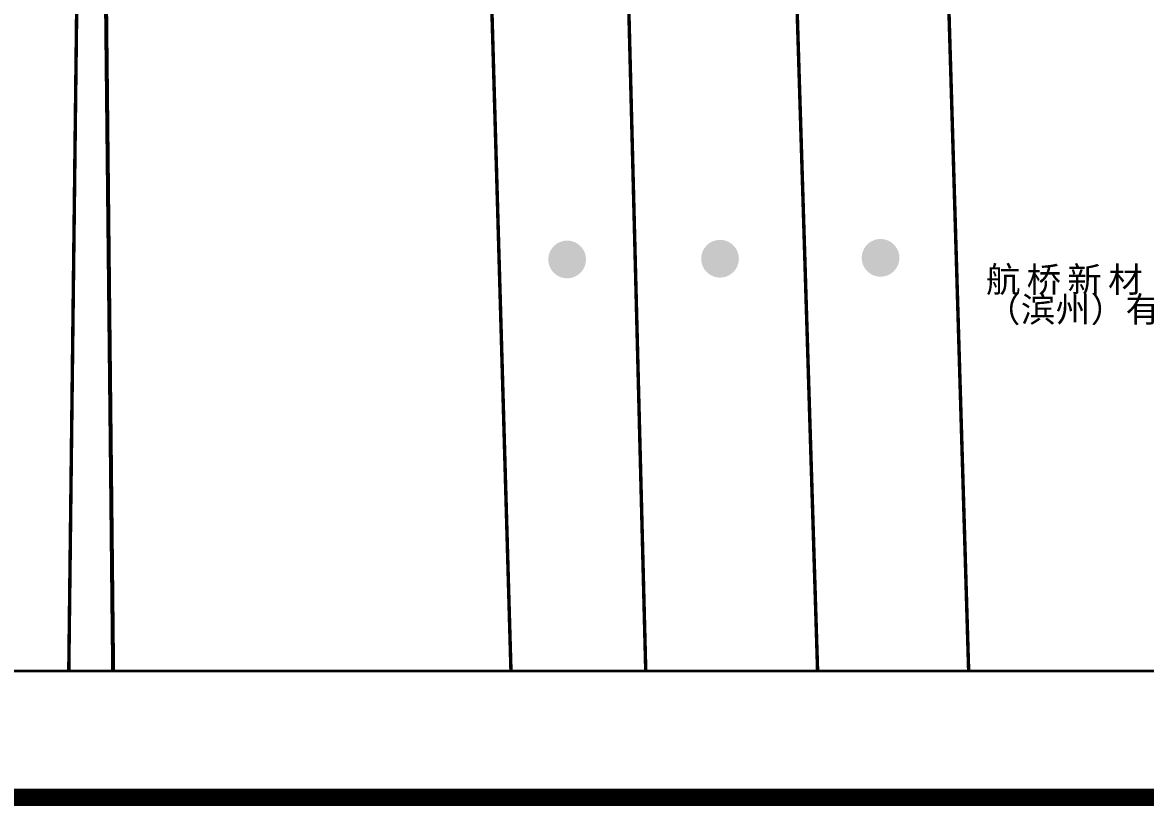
# Model space of a CAD drawing. Header units: millimetres. Extents: x 36 to 39581050, y -68 to 4134463.
# Drawn here: x 39580823.32 to 39580872.16, y 4134332.09 to 4134365.94 of the extents above; entities that cross this region are included whole.
import ezdxf
from ezdxf.enums import TextEntityAlignment as Align

# ---------------------------------------------------------------- set-up
doc = ezdxf.new("R2010")
doc.units = ezdxf.units.MM
for name, color, linetype, lineweight in [('勘测定界图_DLWK_图廓__国家2017地形图图廓__FRAME_MODEL', 7, 'CONTINUOUS', 0), ('勘测定界图_DLWK_图廓__国家2017地形图图廓__GRID_MODEL', 7, 'CONTINUOUS', 0), ('勘测定界图_DLWK_图廓__国家2017地形图图廓__勘测定界图_DLWK_外围村界标注面__LABEL', 7, 'CONTINUOUS', 0), ('勘测定界图_DLWK_图廓__国家2017地形图图廓__勘测定界图_DLWK_外围村界线', 7, 'CONTINUOUS', 0), ('勘测定界图_DLWK_图廓__国家2017地形图图廓__勘测定界图_DLWK_背景地类', 7, 'CONTINUOUS', 0), ('勘测定界图_DLWK_图廓__国家2017地形图图廓__勘测定界图_DLWK_背景现状地类线', 7, 'CONTINUOUS', 0)]:
    doc.layers.add(name, color=color, linetype=linetype, lineweight=lineweight)
doc.styles.add('楷体_GB2312', font='KaiTi-Regular.ttf')

msp = doc.modelspace()

# ---------------------------------------------------------------- hatches: boundary and pattern name
at = {"layer": '勘测定界图_DLWK_图廓__国家2017地形图图廓__勘测定界图_DLWK_背景地类'}
for points in [[(39580847.006, 4134354.808), (39580846.952, 4134354.81), (39580846.898, 4134354.815), (39580846.845, 4134354.824), (39580846.793, 4134354.836), (39580846.743, 4134354.852), (39580846.693, 4134354.87), (39580846.645, 4134354.892), (39580846.598, 4134354.917), (39580846.552, 4134354.945), (39580846.509, 4134354.977), (39580846.467, 4134355.011), (39580846.428, 4134355.048), (39580846.39, 4134355.088), (39580846.356, 4134355.129), (39580846.325, 4134355.173), (39580846.297, 4134355.218), (39580846.272, 4134355.265), (39580846.25, 4134355.314), (39580846.231, 4134355.363), (39580846.216, 4134355.414), (39580846.203, 4134355.466), (39580846.195, 4134355.519), (39580846.19, 4134355.573), (39580846.188, 4134355.627), (39580846.19, 4134355.681), (39580846.195, 4134355.735), (39580846.203, 4134355.788), (39580846.216, 4134355.84), (39580846.231, 4134355.891), (39580846.25, 4134355.94), (39580846.272, 4134355.989), (39580846.297, 4134356.036), (39580846.325, 4134356.081), (39580846.356, 4134356.124), (39580846.39, 4134356.166), (39580846.428, 4134356.206), (39580846.467, 4134356.243), (39580846.509, 4134356.277), (39580846.552, 4134356.309), (39580846.598, 4134356.337), (39580846.645, 4134356.362), (39580846.693, 4134356.384), (39580846.743, 4134356.402), (39580846.793, 4134356.418), (39580846.845, 4134356.43), (39580846.898, 4134356.439), (39580846.952, 4134356.444), (39580847.006, 4134356.446), (39580847.061, 4134356.444), (39580847.114, 4134356.439), (39580847.167, 4134356.43), (39580847.219, 4134356.418), (39580847.27, 4134356.402), (39580847.32, 4134356.384), (39580847.368, 4134356.362), (39580847.415, 4134356.337), (39580847.46, 4134356.309), (39580847.504, 4134356.277), (39580847.546, 4134356.243), (39580847.585, 4134356.206), (39580847.622, 4134356.166), (39580847.657, 4134356.124), (39580847.688, 4134356.081), (39580847.716, 4134356.036), (39580847.741, 4134355.989), (39580847.763, 4134355.94), (39580847.782, 4134355.891), (39580847.797, 4134355.84), (39580847.809, 4134355.788), (39580847.818, 4134355.735), (39580847.823, 4134355.681), (39580847.825, 4134355.627), (39580847.823, 4134355.573), (39580847.818, 4134355.519), (39580847.809, 4134355.466), (39580847.797, 4134355.414), (39580847.782, 4134355.363), (39580847.763, 4134355.313), (39580847.741, 4134355.265), (39580847.716, 4134355.218), (39580847.688, 4134355.173), (39580847.657, 4134355.129), (39580847.622, 4134355.088), (39580847.585, 4134355.048), (39580847.546, 4134355.011), (39580847.504, 4134354.977), (39580847.46, 4134354.945), (39580847.415, 4134354.917), (39580847.368, 4134354.892), (39580847.32, 4134354.87), (39580847.27, 4134354.851), (39580847.219, 4134354.836), (39580847.167, 4134354.824), (39580847.114, 4134354.815), (39580847.061, 4134354.81), (39580847.006, 4134354.808)], [(39580853.654, 4134354.84), (39580853.6, 4134354.842), (39580853.546, 4134354.847), (39580853.493, 4134354.856), (39580853.441, 4134354.868), (39580853.39, 4134354.883), (39580853.341, 4134354.902), (39580853.292, 4134354.924), (39580853.245, 4134354.949), (39580853.2, 4134354.977), (39580853.156, 4134355.008), (39580853.115, 4134355.043), (39580853.075, 4134355.08), (39580853.038, 4134355.119), (39580853.004, 4134355.161), (39580852.972, 4134355.205), (39580852.944, 4134355.25), (39580852.919, 4134355.297), (39580852.897, 4134355.345), (39580852.879, 4134355.395), (39580852.863, 4134355.446), (39580852.851, 4134355.498), (39580852.842, 4134355.551), (39580852.837, 4134355.604), (39580852.835, 4134355.659), (39580852.837, 4134355.713), (39580852.842, 4134355.767), (39580852.851, 4134355.82), (39580852.863, 4134355.872), (39580852.879, 4134355.922), (39580852.897, 4134355.972), (39580852.919, 4134356.02), (39580852.944, 4134356.067), (39580852.972, 4134356.113), (39580853.004, 4134356.156), (39580853.038, 4134356.198), (39580853.075, 4134356.237), (39580853.115, 4134356.275), (39580853.156, 4134356.309), (39580853.2, 4134356.34), (39580853.245, 4134356.368), (39580853.292, 4134356.393), (39580853.341, 4134356.415), (39580853.39, 4134356.434), (39580853.441, 4134356.449), (39580853.493, 4134356.462), (39580853.546, 4134356.47), (39580853.6, 4134356.475), (39580853.654, 4134356.477), (39580853.708, 4134356.475), (39580853.762, 4134356.47), (39580853.815, 4134356.462), (39580853.867, 4134356.449), (39580853.918, 4134356.434), (39580853.967, 4134356.415), (39580854.016, 4134356.393), (39580854.063, 4134356.368), (39580854.108, 4134356.34), (39580854.151, 4134356.309), (39580854.193, 4134356.275), (39580854.233, 4134356.237), (39580854.27, 4134356.198), (39580854.304, 4134356.156), (39580854.336, 4134356.113), (39580854.364, 4134356.067), (39580854.389, 4134356.02), (39580854.411, 4134355.972), (39580854.429, 4134355.922), (39580854.445, 4134355.871), (39580854.457, 4134355.82), (39580854.466, 4134355.767), (39580854.471, 4134355.713), (39580854.473, 4134355.659), (39580854.471, 4134355.604), (39580854.466, 4134355.55), (39580854.457, 4134355.498), (39580854.445, 4134355.446), (39580854.429, 4134355.395), (39580854.411, 4134355.345), (39580854.389, 4134355.297), (39580854.364, 4134355.25), (39580854.336, 4134355.205), (39580854.304, 4134355.161), (39580854.27, 4134355.119), (39580854.233, 4134355.08), (39580854.193, 4134355.042), (39580854.151, 4134355.008), (39580854.108, 4134354.977), (39580854.063, 4134354.949), (39580854.016, 4134354.924), (39580853.967, 4134354.902), (39580853.918, 4134354.883), (39580853.867, 4134354.868), (39580853.815, 4134354.856), (39580853.762, 4134354.847), (39580853.708, 4134354.842), (39580853.654, 4134354.84)], [(39580860.635, 4134354.878), (39580860.581, 4134354.88), (39580860.527, 4134354.886), (39580860.474, 4134354.894), (39580860.422, 4134354.906), (39580860.372, 4134354.922), (39580860.322, 4134354.94), (39580860.274, 4134354.962), (39580860.227, 4134354.987), (39580860.181, 4134355.016), (39580860.138, 4134355.047), (39580860.096, 4134355.081), (39580860.056, 4134355.118), (39580860.019, 4134355.158), (39580859.985, 4134355.2), (39580859.954, 4134355.243), (39580859.926, 4134355.288), (39580859.9, 4134355.335), (39580859.879, 4134355.384), (39580859.86, 4134355.433), (39580859.844, 4134355.484), (39580859.832, 4134355.536), (39580859.824, 4134355.589), (39580859.818, 4134355.643), (39580859.817, 4134355.697), (39580859.818, 4134355.752), (39580859.824, 4134355.805), (39580859.832, 4134355.858), (39580859.844, 4134355.91), (39580859.86, 4134355.961), (39580859.879, 4134356.011), (39580859.9, 4134356.059), (39580859.926, 4134356.106), (39580859.954, 4134356.151), (39580859.985, 4134356.195), (39580860.019, 4134356.236), (39580860.056, 4134356.276), (39580860.096, 4134356.313), (39580860.138, 4134356.348), (39580860.181, 4134356.379), (39580860.227, 4134356.407), (39580860.274, 4134356.432), (39580860.322, 4134356.454), (39580860.372, 4134356.473), (39580860.422, 4134356.488), (39580860.474, 4134356.5), (39580860.527, 4134356.509), (39580860.581, 4134356.514), (39580860.635, 4134356.516), (39580860.69, 4134356.514), (39580860.743, 4134356.509), (39580860.796, 4134356.5), (39580860.848, 4134356.488), (39580860.899, 4134356.473), (39580860.949, 4134356.454), (39580860.997, 4134356.432), (39580861.044, 4134356.407), (39580861.089, 4134356.379), (39580861.133, 4134356.347), (39580861.175, 4134356.313), (39580861.214, 4134356.276), (39580861.251, 4134356.236), (39580861.286, 4134356.195), (39580861.317, 4134356.151), (39580861.345, 4134356.106), (39580861.37, 4134356.059), (39580861.392, 4134356.011), (39580861.411, 4134355.961), (39580861.426, 4134355.91), (39580861.438, 4134355.858), (39580861.447, 4134355.805), (39580861.452, 4134355.752), (39580861.454, 4134355.697), (39580861.452, 4134355.643), (39580861.447, 4134355.589), (39580861.438, 4134355.536), (39580861.426, 4134355.484), (39580861.411, 4134355.433), (39580861.392, 4134355.384), (39580861.37, 4134355.335), (39580861.345, 4134355.288), (39580861.317, 4134355.243), (39580861.286, 4134355.2), (39580861.251, 4134355.158), (39580861.214, 4134355.118), (39580861.175, 4134355.081), (39580861.133, 4134355.047), (39580861.089, 4134355.016), (39580861.044, 4134354.987), (39580860.997, 4134354.962), (39580860.949, 4134354.94), (39580860.899, 4134354.922), (39580860.848, 4134354.906), (39580860.796, 4134354.894), (39580860.743, 4134354.885), (39580860.69, 4134354.88), (39580860.635, 4134354.878)]]:
    msp.add_hatch(color=256, dxfattribs=at).paths.add_polyline_path(points)

# ---------------------------------------------------------------- linework, layer by layer
at = {"layer": '勘测定界图_DLWK_图廓__国家2017地形图图廓__FRAME_MODEL', "color": 7, "lineweight": 25, "const_width": 0.125}
msp.add_lwpolyline([(39580779.484, 4134439.589), (39580936.484, 4134439.589), (39580936.484, 4134337.729), (39580779.484, 4134337.729)], close=True, dxfattribs=at)
at = {"layer": '勘测定界图_DLWK_图廓__国家2017地形图图廓__GRID_MODEL', "color": 7, "lineweight": 158, "const_width": 0.75}
msp.add_lwpolyline([(39580773.984, 4134332.229), (39580941.984, 4134332.229), (39580941.984, 4134445.089), (39580773.984, 4134445.089)], close=True, dxfattribs=at)
at = {"layer": '勘测定界图_DLWK_图廓__国家2017地形图图廓__GRID_MODEL', "color": 7, "lineweight": 25, "const_width": 0.125}
msp.add_lwpolyline([(39580779.484, 4134337.729), (39580936.484, 4134337.729)], dxfattribs=at)
at = {"layer": '勘测定界图_DLWK_图廓__国家2017地形图图廓__GRID_MODEL', "color": 251, "lineweight": 9, "const_width": 0.05}
msp.add_lwpolyline([(39580779.484, 4134337.729), (39580936.484, 4134337.729)], dxfattribs=at)
at = {"layer": '勘测定界图_DLWK_图廓__国家2017地形图图廓__勘测定界图_DLWK_外围村界线', "color": 7, "lineweight": 35, "const_width": 0.175}
msp.add_lwpolyline([(39580827.262, 4134337.729), (39580826.883, 4134373.349)], dxfattribs=at)
at = {"layer": '勘测定界图_DLWK_图廓__国家2017地形图图廓__勘测定界图_DLWK_外围村界线', "color": 7, "lineweight": 20, "const_width": 0.1}
msp.add_lwpolyline([(39580827.262, 4134337.729), (39580826.883, 4134373.349)], dxfattribs=at)
at = {"layer": '勘测定界图_DLWK_图廓__国家2017地形图图廓__勘测定界图_DLWK_背景现状地类线', "color": 8, "lineweight": 30, "const_width": 0.15}
for points in [[(39580825.334, 4134337.729), (39580825.459, 4134348.217), (39580825.775, 4134374.705), (39580826.654, 4134375.135)], [(39580843.53, 4134373.525), (39580844.563, 4134337.729)], [(39580849.507, 4134373.588), (39580850.424, 4134337.729)], [(39580857.897, 4134337.729), (39580856.785, 4134373.665)], [(39580863.391, 4134373.736), (39580864.466, 4134337.729)]]:
    msp.add_lwpolyline(points, dxfattribs=at)

# ---------------------------------------------------------------- texts
at = {"layer": '勘测定界图_DLWK_图廓__国家2017地形图图廓__勘测定界图_DLWK_外围村界标注面__LABEL', "color": 7, "style": '楷体_GB2312'}
for s, p in [('航', (39580865.968, 4134354.754)), ('桥', (39580867.739, 4134354.754)), ('新', (39580869.51, 4134354.754)), ('材', (39580871.281, 4134354.754)), ('（', (39580865.968, 4134353.456)), ('滨', (39580867.486, 4134353.456)), ('州', (39580869.004, 4134353.456)), ('）', (39580870.522, 4134353.456)), ('有', (39580872.04, 4134353.456))]:
    msp.add_text(s, height=1.1, dxfattribs=at).set_placement(p, align=Align.MIDDLE_CENTER)

doc.saveas('drawing.dxf')
